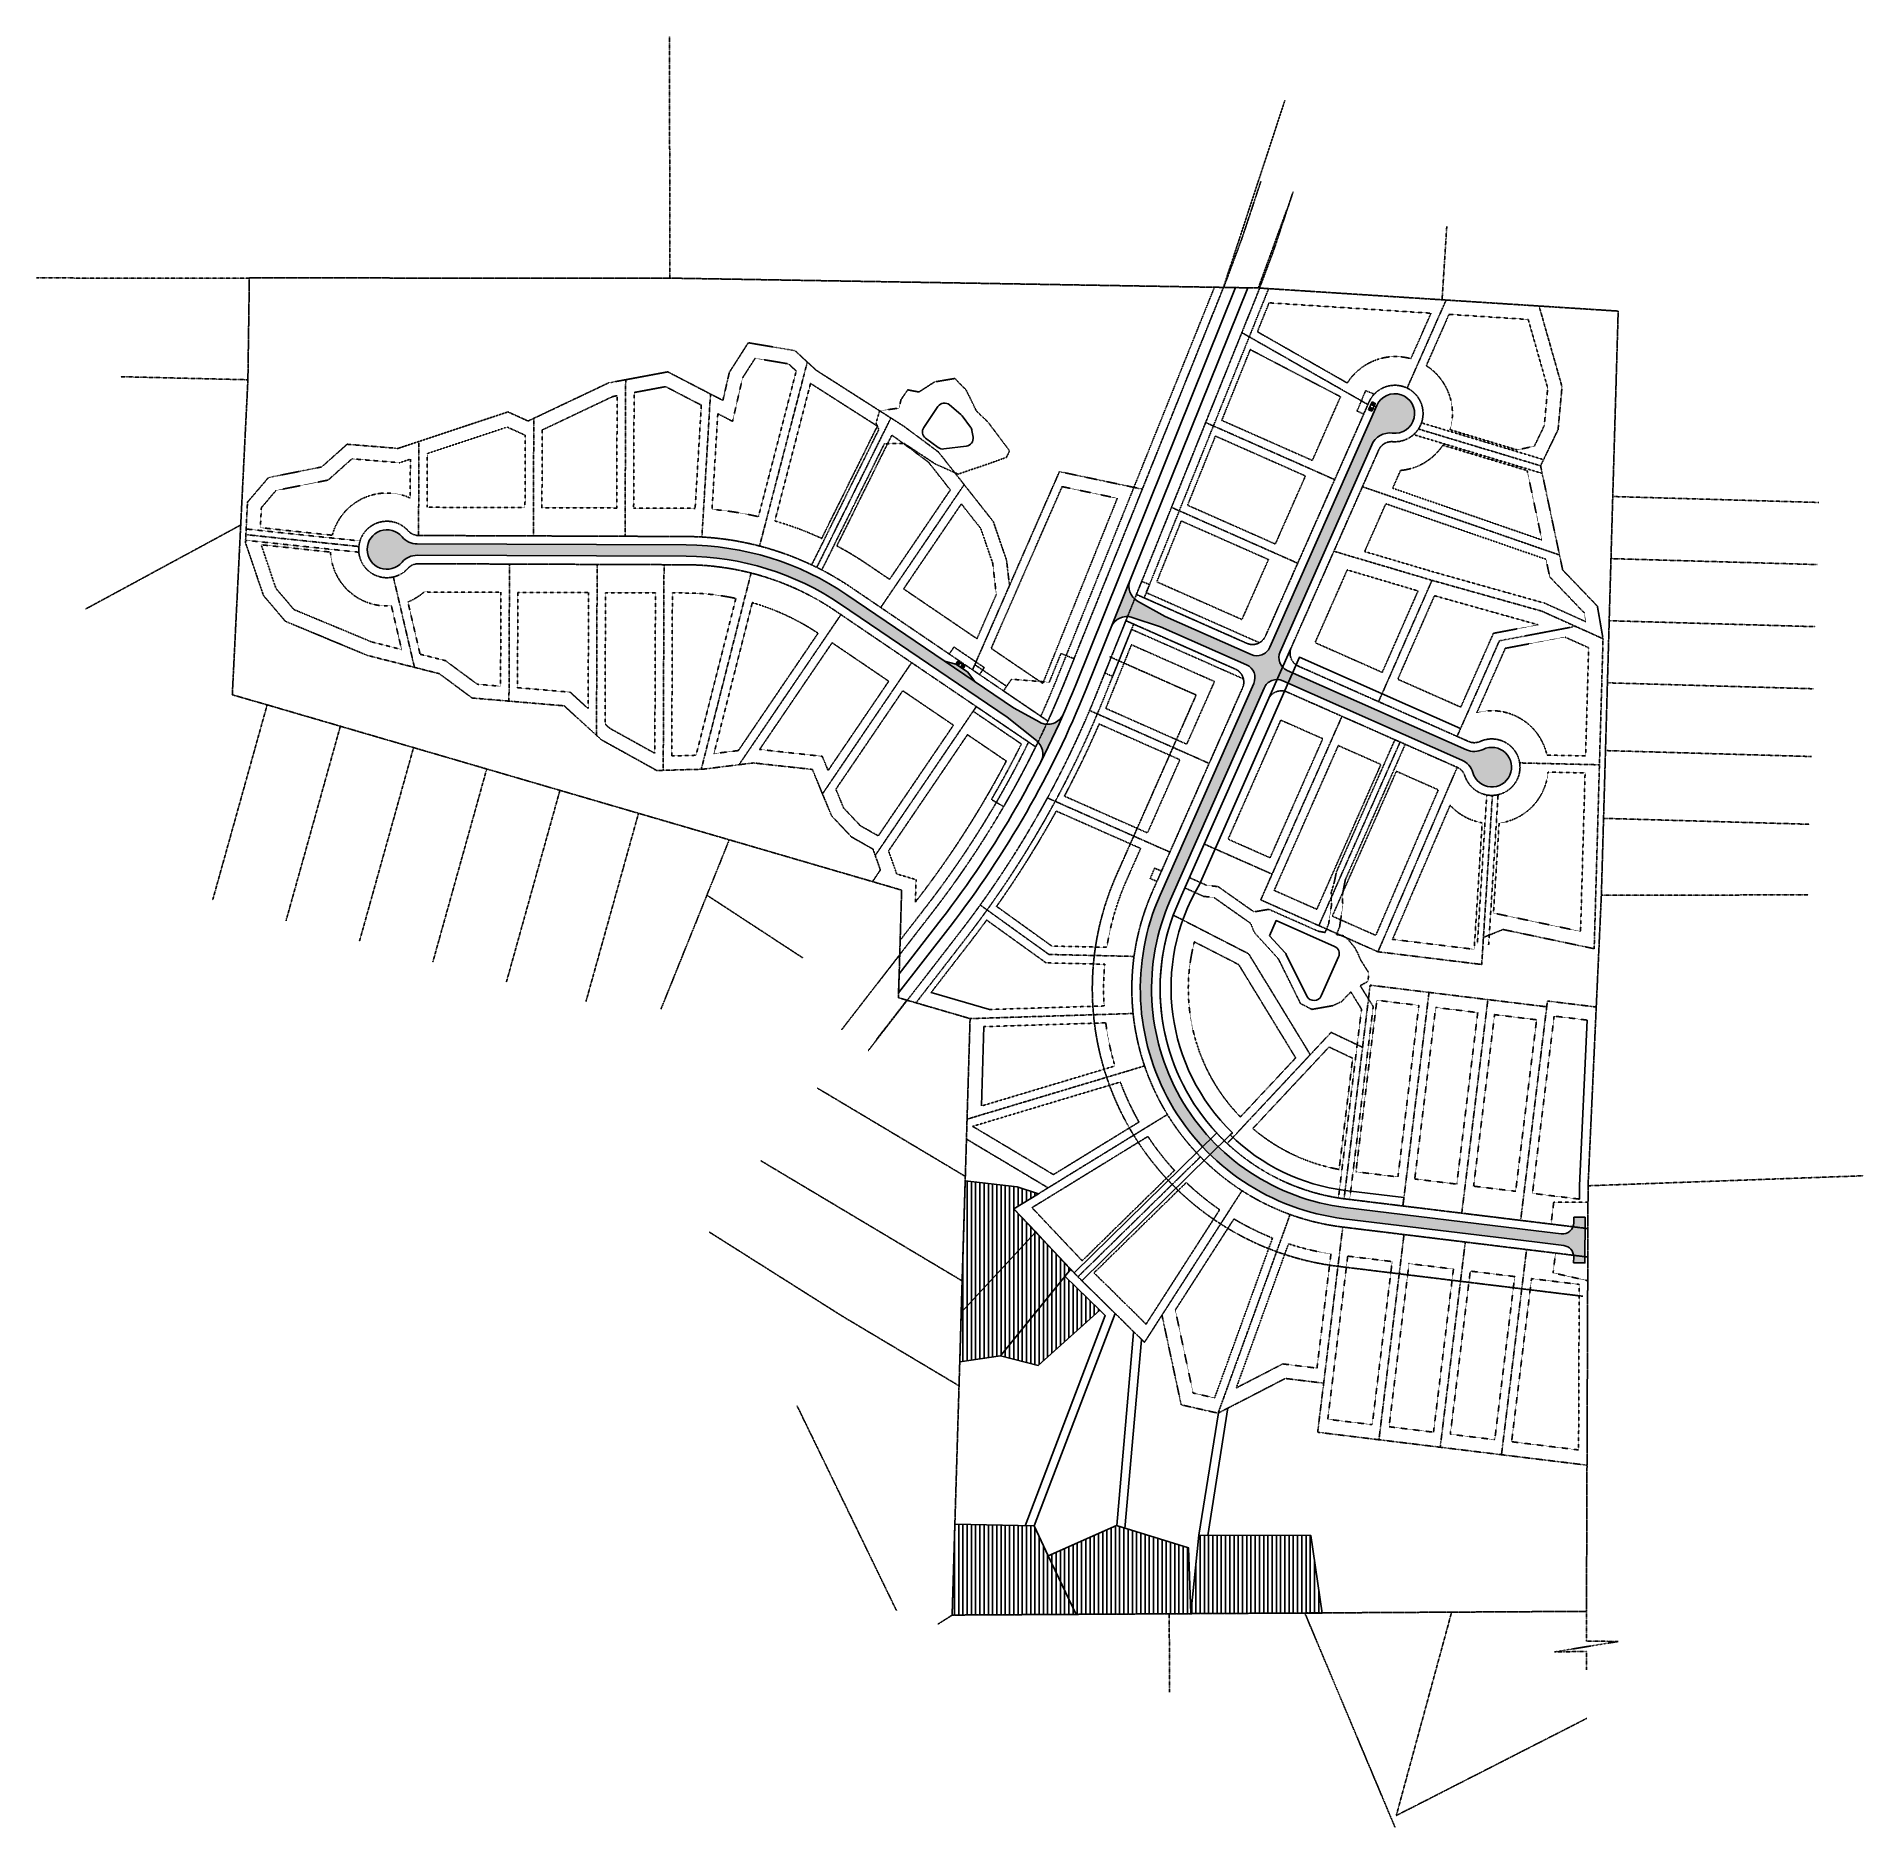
# Model space of a CAD drawing. Extents: x 2117155 to 2120390, y 836256 to 839427.
import ezdxf

# ---------------------------------------------------------------- set-up
doc = ezdxf.new("R2010")
doc.units = 0
doc.header["$MEASUREMENT"] = 0
for name, pattern in [('HIDDEN4', [0.14, 0.09, -0.05]), ('PHANTOM2', [1.25, 0.625, -0.125, 0.125, -0.125, 0.125, -0.125]), ('PHANTOM3', [0.6500000000000001, 0.4, -0.05, 0.05, -0.05, 0.05, -0.05]), ('PHANTOM4', [0.4999999999999999, 0.3, -0.04, 0.04, -0.04, 0.04, -0.04])]:
    doc.linetypes.add(name, pattern=pattern)
for name, color, linetype in [('B-EOP', 9, 'Continuous'), ('cd-prsg-objt', 7, 'Continuous'), ('ce-drain-area', 3, 'Continuous'), ('ce-prop-adjc', 1, 'PHANTOM4'), ('ce-prop-esmt', 1, 'HIDDEN4'), ('ce-prop-esmt-strt', 1, 'HIDDEN4'), ('ce-prop-llot', 2, 'PHANTOM4'), ('ce-prop-main', 4, 'PHANTOM2'), ('ce-prop-rway', 3, 'PHANTOM3'), ('ce-pump-easemt', 3, 'Continuous'), ('ce-road-edge', 3, 'Continuous'), ('ce-road-patt', 254, 'Continuous'), ('ce-strm-desc', 3, 'Continuous'), ('ce-strm-esmt', 8, 'HIDDEN4'), ('ce-strm-esmt-ph01', 8, 'HIDDEN4'), ('ce-strm-esmt-ph02', 8, 'HIDDEN4'), ('ce-strm-pobt', 3, 'Continuous')]:
    doc.layers.add(name, color=color, linetype=linetype)
pattern_1 = [(90, (0, 0), (-7.500000000000001, 0), [])]

msp = doc.modelspace()

# ---------------------------------------------------------------- hatches: boundary and pattern name
at = {"layer": 'ce-drain-area'}
h = msp.add_hatch(dxfattribs=at)
h.set_pattern_fill('ANSI31', color=256, scale=60, angle=45)
h.set_pattern_definition(pattern_1)
h.paths.add_polyline_path([(2118791.691692606, 837167.8455478596), (2118924.191192606, 837310.7205478596), (2118884.942192606, 837351.0945478595), (2118928.998885717, 837378.1479578661), (2118891.224257738, 837390.5685815106), (2118798.931404384, 837400.8736074034)])
h = msp.add_hatch(dxfattribs=at)
h.set_pattern_fill('ANSI31', color=256, scale=60, angle=45)
h.set_pattern_definition(pattern_1)
h.paths.add_polyline_path([(2118985.316192606, 837243.8445478595), (2118924.191192606, 837310.7205478596), (2118791.691692606, 837167.8455478596), (2118789.315692606, 837080.2200478596), (2118861.441692606, 837090.9705478596)])
h = msp.add_hatch(dxfattribs=at)
h.set_pattern_fill('ANSI31', color=256, scale=60, angle=45)
h.set_pattern_definition(pattern_1)
h.paths.add_polyline_path([(2118861.441692606, 837090.9705478596), (2118928.191692606, 837073.9695478595), (2119037.192192606, 837171.8445478595), (2118975.69221487, 837231.9675596788)])
h = msp.add_hatch(dxfattribs=at)
h.set_pattern_fill('ANSI31', color=256, scale=60, angle=45)
h.set_pattern_definition(pattern_1)
h.paths.add_polyline_path([(2118920.942192606, 836789.9700478596), (2118780.692192606, 836793.2205478596), (2118775.863769971, 836632.0940949868), (2118995.565692606, 836633.3445478595), (2118946.191692606, 836736.9690478595)])
h = msp.add_hatch(dxfattribs=at)
h.set_pattern_fill('ANSI31', color=256, scale=60, angle=45)
h.set_pattern_definition(pattern_1)
h.paths.add_polyline_path([(2119198.440692606, 836634.9690478595), (2119194.566192606, 836750.9700478596), (2119067.066192606, 836790.7200478596), (2118946.191692606, 836736.9690478595), (2118995.565692606, 836633.3445478595)])
h = msp.add_hatch(dxfattribs=at)
h.set_pattern_fill('ANSI31', color=256, scale=60, angle=45)
h.set_pattern_definition(pattern_1)
h.paths.add_polyline_path([(2119212.441692606, 836773.3440478595), (2119198.440692606, 836634.9690478595), (2119430.942192606, 836635.7190478595), (2119411.067192606, 836772.9690478595)])
at = {"layer": 'ce-road-patt', "transparency": 33554559}
h = msp.add_hatch(color=256, dxfattribs=at)
h.dxf.hatch_style = 1
edge = h.paths.add_edge_path()
edge.add_line((2119896.381012695, 837255.5075345752), (2119896.685393413, 837336.3550984632))
edge.add_line((2119896.685393413, 837336.3550984632), (2119876.685535154, 837336.4303953667))
edge.add_line((2119876.685535154, 837336.4303953667), (2119876.649310291, 837326.8085897312))
edge.add_arc((2119856.649452032, 837326.8838866302), 20.00000000030047, 263.0312265339229, 359.7842897643937, ccw=False)
edge.add_line((2119854.222884394, 837307.0316381557), (2119471.7573049, 837353.7809320317))
edge.add_arc((2119519.075373831, 837740.8997772873), 389.9999999991807, 156.1291620146414, 263.0312265349615, ccw=False)
edge.add_line((2119162.435957061, 837898.7234966861), (2119328.252166096, 838273.4238035043))
edge.add_arc((2119351.113667171, 838263.3068984138), 25.00000000055388, 66.12916202172312, 156.129162013136, ccw=False)
edge.add_line((2119361.230572258, 838286.1683994908), (2119678.316691074, 838145.8482097613))
edge.add_arc((2119664.153023953, 838113.8421082551), 34.99999999910821, 16.134362905274315, 66.12916202222323, ccw=False)
edge.add_arc((2119731.395910382, 838133.294466117), 35.00000001266972, 196.1343628885523, 476.1239611540624)
edge.add_arc((2119700.573882266, 838196.1435121278), 34.99999999922288, 246.1291620206748, 296.12396113667904, ccw=False)
edge.add_line((2119686.410215144, 838164.1374106219), (2119369.324096293, 838304.4576003671))
edge.add_arc((2119379.44100138, 838327.3191014435), 25.00000000033424, 156.1291620219951, 246.1291620202073, ccw=False)
edge.add_line((2119356.579500304, 838337.4360065304), (2119518.864477886, 838704.1566743363))
edge.add_arc((2119550.870579393, 838689.9930072144), 35.00000000001739, 82.73100550600532, 156.1291620212146, ccw=False)
edge.add_arc((2119559.727550725, 838759.4306044324), 35.00018463251036, 262.7310055057518, 515.7988947288155)
edge.add_line((2119527.803455028, 838773.7786021403), (2119338.290299438, 838345.5295305932))
edge.add_arc((2119315.428798362, 838355.6464356804), 25.00000000008645, 246.1291620187995, 336.1291620208312, ccw=False)
edge.add_line((2119305.311893274, 838332.7849346045), (2119153.19391478, 838400.1017370116))
edge.add_line((2119153.19391478, 838400.1017370116), (2119106.002066755, 838426.3891563948))
edge.add_arc((2119118.973897547, 838453.5778170672), 30.1246022917775, 158.1681888998567, 244.49398323320509, ccw=False)
edge.add_line((2119091.009846877, 838464.7806530198), (2119057.383711043, 838381.2425000082))
edge.add_arc((2119085.301766344, 838369.9537371127), 30.1140163301141, 68.07496921722031, 157.983882638697, ccw=False)
edge.add_line((2119096.546131966, 838397.8897035591), (2119145.100390709, 838381.812536151))
edge.add_line((2119145.100390709, 838381.812536151), (2119297.218369242, 838314.4957337267))
edge.add_arc((2119287.101464153, 838291.6342326506), 25.00000000058019, -23.870837983992317, 66.1291620169556, ccw=False)
edge.add_line((2119309.962965229, 838281.5173275613), (2119144.146756201, 837906.817020758))
edge.add_arc((2119519.075373833, 837740.8997772881), 410.0000000001572, 156.1291620147971, 263.0312265347309)
edge.add_line((2119469.330737262, 837333.9286835572), (2119858.848550828, 837286.3173854271))
edge.add_arc((2119856.42198319, 837266.4651369523), 20.00000000007703, -0.21571030164489002, 83.03122653400379, ccw=False)
edge.add_line((2119876.421841449, 837266.3898400303), (2119876.381154436, 837255.5828314787))
edge.add_line((2119876.381154436, 837255.5828314787), (2119896.381012695, 837255.5075345752))
h = msp.add_hatch(color=256, dxfattribs=at)
h.dxf.hatch_style = 1
edge = h.paths.add_edge_path()
edge.add_arc((2118302.946255459, 838016.6621506836), 510.0000000008795, 55.81734253002816, 89.77746864025089)
edge.add_line((2118304.927041987, 838526.6583040863), (2117828.700506908, 838528.5079319675))
edge.add_arc((2117828.836443239, 838563.507667986), 35.0000000007042, 219.782669525909, 269.777468639134, ccw=False)
edge.add_arc((2117775.043045898, 838518.7162580675), 34.99999999967687, 39.78266952615232, 319.7722677551804)
edge.add_arc((2117828.486892673, 838473.508346802), 34.99999999436582, 89.77746863528318, 139.7722677597028, ccw=False)
edge.add_line((2117828.622829007, 838508.5080828143), (2118304.849364084, 838506.6584549332))
edge.add_arc((2118302.946255459, 838016.6621506843), 490.000000000042, 55.81734253002418, 89.77746864027301, ccw=False)
edge.add_line((2118578.244429303, 838422.0149790675), (2118873.078106412, 838221.7766503515))
edge.add_line((2118873.078106412, 838221.7766503515), (2118923.514145662, 838181.5611980148))
edge.add_arc((2118906.257940206, 838156.8479128168), 30.14171680596892, -26.728265666128777, 55.07508872319761, ccw=False)
edge.add_arc((2117380.480270477, 838928.6108387623), 1739.999999943045, 333.1707586659321, 336.2232679247493)
edge.add_arc((2118945.270991352, 838239.2633131801), 30.09652389232221, 237.7319622890846, 336.1388237515116, ccw=False)
edge.add_line((2118929.203036925, 838213.8149027991), (2118884.315793599, 838238.3233750185))
edge.add_line((2118884.315793599, 838238.3233750185), (2118815.856397574, 838284.8174874838))
edge.add_line((2118815.856397574, 838284.8174874838), (2118803.244120025, 838301.8448318162))
edge.add_line((2118803.244120025, 838301.8448318162), (2118782.530618235, 838315.8430761202))
edge.add_line((2118782.530618235, 838315.8430761202), (2118762.23945217, 838321.2313683303))
edge.add_line((2118762.23945217, 838321.2313683303), (2118589.481089461, 838438.5599924709))

# ---------------------------------------------------------------- linework, layer by layer
at = {"layer": 'B-EOP'}
for points in [[(2119519.455978226, 838779.8475675826), (2119513.385835174, 838766.1306669366)], [(2119513.385835174, 838766.1306669366), (2119518.872595432, 838763.7026097161), (2119520.895976449, 838768.2749099314)], [(2119519.455978226, 838779.8475675829), (2119524.942738484, 838777.4195103626), (2119522.919357467, 838772.8472101466)], [(2119520.895976449, 838768.2749099314), (2119524.63556925, 838766.6200271094)], [(2119522.919357467, 838772.8472101466), (2119526.658950267, 838771.1923273242)], [(2118785.890196867, 838320.8143165496), (2118782.530618235, 838315.8430761202), (2118786.673318592, 838313.0434272593)], [(2118798.318297941, 838312.4153699658), (2118785.890196867, 838320.8143165496)], [(2118798.318297941, 838312.4153699662), (2118794.958719308, 838307.4441295376), (2118790.816018949, 838310.2437783983)]]:
    msp.add_lwpolyline(points, dxfattribs=at)
at = {"layer": 'B-EOP', "color": 35}
for points in [[(2119515.409216192, 838770.7029671523), (2119520.895976449, 838768.2749099316)], [(2119517.432597209, 838775.2752673669), (2119522.919357467, 838772.8472101466)], [(2119520.895976449, 838768.2749099314), (2119522.919357467, 838772.8472101466)], [(2118790.032897226, 838318.014667688), (2118786.673318592, 838313.043427259)], [(2118786.673318592, 838313.0434272593), (2118790.816018949, 838310.2437783983)], [(2118794.175597583, 838315.2150188279), (2118790.816018949, 838310.2437783983)]]:
    msp.add_lwpolyline(points, dxfattribs=at)
at = {"layer": 'B-EOP', "color": 8}
for points in [[(2119516.631121973, 838768.5219246802), (2119518.460042058, 838767.7125722737), (2119517.650689651, 838765.8836521875), (2119515.821769565, 838766.6930045943), (2119516.631121973, 838768.5219246802)], [(2119519.8685316, 838775.8376050248), (2119521.697451686, 838775.028252618), (2119522.506804092, 838776.857172704), (2119520.677884006, 838777.6665251112), (2119519.8685316, 838775.8376050248)], [(2118787.670227573, 838317.1974822036), (2118786.550368029, 838315.5404020608), (2118784.893287886, 838316.660261605), (2118786.01314743, 838318.3173417484), (2118787.670227573, 838317.1974822036)], [(2118794.298548146, 838312.718044026), (2118793.178688602, 838311.0609638828), (2118794.835768744, 838309.9411043393), (2118795.955628289, 838311.5981844818), (2118794.298548146, 838312.718044026)]]:
    msp.add_lwpolyline(points, dxfattribs=at)
at = {"layer": 'cd-prsg-objt'}
for p, q in [((2118738.622609951, 837734.3247441092), (2118841.824930833, 837704.2284652385)), ((2118828.000357801, 837533.4697923487), (2118832.226806279, 837673.9151368601)), ((2119900.308719884, 837685.4567778145), (2119886.897188055, 837392.6171601765)), ((2119886.897188054, 837392.6171601765), (2119886.806513008, 837368.5326627485))]:
    msp.add_line(p, q, dxfattribs=at)
at = {"layer": 'ce-drain-area', "flags": 128}
for points in [[(2118924.191192606, 837310.7205478596), (2118884.942192606, 837351.0945478595), (2118928.998885717, 837378.1479578661), (2118891.224257738, 837390.5685815106), (2118798.931404384, 837400.8736074034), (2118791.691692606, 837167.8455478596)], [(2118791.691692606, 837167.8455478596), (2118924.191192606, 837310.7205478596), (2118985.316192606, 837243.8445478595)], [(2118985.316192606, 837243.8445478595), (2118861.441692606, 837090.9705478596)], [(2118975.690692606, 837231.9690478595), (2119037.192192606, 837171.8445478595)], [(2118928.191692606, 837073.9695478595), (2119037.192192606, 837171.8445478595)], [(2118861.441692606, 837090.9705478596), (2118789.315692606, 837080.2200478596), (2118791.691692606, 837167.8455478596)], [(2118861.441692606, 837090.9705478596), (2118928.191692606, 837073.9695478595)], [(2119430.942192606, 836635.7190478595), (2119198.440692606, 836634.9690478595), (2118995.565692606, 836633.3445478595), (2118775.863769971, 836632.0940949868), (2118780.692192606, 836793.2205478596)], [(2118780.692192606, 836793.2205478596), (2118920.942192606, 836789.9700478596), (2118946.191692606, 836736.9690478595), (2119067.066192606, 836790.7200478596), (2119194.566192606, 836750.9700478596), (2119198.440692606, 836634.9690478595), (2119212.441692606, 836773.3440478595), (2119411.067192606, 836772.9690478595), (2119430.942192606, 836635.7190478595)], [(2118946.191692606, 836736.9690478595), (2118995.565692606, 836633.3445478595)]]:
    msp.add_lwpolyline(points, dxfattribs=at)
at = {"layer": 'ce-prop-adjc'}
for p, q in [((2118275.796686655, 838998.6833711079), (2118275.597402641, 839426.8633247324)), ((2119365.151378228, 839314.2401327334), (2119256.297713254, 838982.7706180699)), ((2119368.06749901, 839119.2169366253), (2119318.058470711, 838981.676325937)), ((2117531.076775935, 838999.0480320422), (2117154.606974783, 838999.4349697239)), ((2117528.883200751, 838819.1835788495), (2117303.966621534, 838824.607651261)), ((2118511.187771516, 837795.7778376578), (2118341.660952434, 837906.664958586)), ((2120291.653802209, 837907.2487543469), (2119925.444713032, 837906.4319898244)), ((2119901.892479035, 837392.1710324556), (2120389.548029757, 837409.8940219271))]:
    msp.add_line(p, q, dxfattribs=at)
for points in [[(2119651.717845818, 839090.5221866918), (2119643.388659446, 838960.7892893435)], [(2120310.636054093, 838601.9567555024), (2119945.787464964, 838612.4689869736)], [(2117516.120820077, 838561.9923592877), (2117241.474353811, 838413.2456142216)], [(2120307.467984334, 838492.0023861759), (2119942.619395205, 838502.514617647)], [(2120304.299914575, 838382.0480168492), (2119939.451325446, 838392.5602483205)], [(2120301.131844817, 838272.0936475227), (2119936.283255688, 838282.605878994)], [(2117562.962685257, 838243.6215661509), (2117466.398398392, 837897.8212199938)], [(2117692.561720738, 838205.7825637537), (2117596.425078405, 837861.5136287613)], [(2117822.160756219, 838167.9435613564), (2117726.451758417, 837825.2060375281)], [(2120297.675768716, 838152.1434264393), (2119932.827179588, 838162.6556579105)], [(2117951.7597917, 838130.1045589595), (2117856.47843843, 837788.8984462958)], [(2118081.358827181, 838092.2655565625), (2117986.505118443, 837752.5908550632)], [(2118220.547480946, 838051.6266753863), (2118127.560346451, 837718.6362465171)], [(2120294.219692616, 838032.1932053557), (2119929.371103487, 838042.7054368269)], [(2118381.190385825, 838004.7238011461), (2118260.205767884, 837704.8174585629)], [(2118643.32603391, 837749.8159198088), (2118682.855248677, 837800.6461172196)], [(2118641.182806784, 837650.385184235), (2118695.330805684, 837720.2030811606)], [(2118537.199204647, 837565.1176035358), (2118799.235570054, 837408.7415641155)], [(2118437.069063948, 837436.5030610835), (2118793.66693864, 837223.6953340969)], [(2118346.313298693, 837309.9778545432), (2118580.003332671, 837162.1526928842), (2118788.078153912, 837037.979407248)], [(2118677.310857325, 836640.0561244651), (2118501.363662802, 837002.4040499132)], [(2118750.386747847, 836615.7470940208), (2118775.859831219, 836631.963209799)], [(2119160.729538229, 836495.4145384491), (2119160.327128342, 836634.353955701)], [(2119400.322982398, 836635.7646420266), (2119560.19128036, 836256.078708383)], [(2119660.318490959, 836637.292885546), (2119562.285945793, 836277.1261005863)], [(2119899.058878526, 836638.696192289), (2119899.096761021, 836586.1588391805), (2119955.355492536, 836585.3569328043), (2119842.741165889, 836566.8635222284), (2119899.110092526, 836567.6700354347), (2119899.133351966, 836535.4126717328)], [(2119899.651744974, 836449.2280356309), (2119562.282075282, 836277.1288814419)]]:
    msp.add_lwpolyline(points, dxfattribs=at)
at = {"layer": 'ce-prop-esmt'}
for p, q in [((2119508.190363584, 838800.1189626994), (2119492.749962455, 838763.8521397099)), ((2119523.303805034, 838793.6844978307), (2119508.190363584, 838800.1189626994)), ((2119492.749962455, 838763.8521397099), (2119504.672706394, 838758.5759652187))]:
    msp.add_line(p, q, dxfattribs=at)
for points in [[(2119623.77390032, 838936.9971357825), (2119588.133926078, 838856.460321167, 0.3311188448952361), (2119475.51444417, 838813.4460203701), (2119316.398043035, 838904.2060867075), (2119337.008151817, 838955.4082359207)], [(2119824.361163337, 838737.9413807886), (2119830.448654786, 838804.4837255544), (2119795.960439866, 838925.9423161657), (2119655.673818002, 838934.9490788514), (2119615.481367018, 838844.1248837522, -0.332403347235287), (2119657.64687043, 838730.78490178), (2119776.52746169, 838694.9581921835), (2119806.884912946, 838701.6870454728)], [(2118360.911031064, 838759.09605506), (2118387.063301122, 838745.5298153268), (2118404.768058558, 838822.5124441365), (2118427.04746406, 838857.3012751831), (2118486.116949115, 838847.3334635203), (2118499.8284266, 838834.6706189663), (2118432.874972795, 838576.790286392, 0.03619978133553123), (2118350.728532585, 838589.673366973)], [(2118211.923076587, 838592.0200147172), (2118212.717652999, 838796.6008254829), (2118268.503191156, 838807.0317373786), (2118331.765562922, 838774.2149876445), (2118320.777306919, 838591.3856090568, 0.006783001958233124), (2118305.179495173, 838591.6578138333)], [(2118525.124843366, 838812.7231854916), (2118643.451090747, 838737.172263877), (2118544.846616167, 838538.3030381629, 0.0385444150883072), (2118461.912263229, 838569.2513365842)], [(2118668.884504871, 838720.9331122148), (2118676.130818368, 838716.306364767), (2118734.00516917, 838673.2499393332), (2118772.683687496, 838624.1631692762), (2118665.109735488, 838465.7697985607), (2118626.00023497, 838492.3312860319, 0.02755882401367842), (2118571.72415967, 838524.9764611346)], [(2119820.134588633, 838535.5664817535), (2119794.089401442, 838658.3328698492), (2119644.837575124, 838703.312473177, -0.2272886340229956), (2119569.80846324, 838658.6542187904), (2119555.900196193, 838627.22525318)], [(2117550.955710046, 838557.3470124229), (2117552.712081682, 838592.8032885228), (2117578.659712088, 838623.2035258168), (2117670.900467993, 838641.6243824548), (2117713.187569743, 838679.1891618074), (2117797.712520357, 838672.3329767808), (2117816.565988391, 838678.5892340369), (2117816.298852668, 838609.809388477, 0.4649262246379776), (2117678.28349895, 838543.966804097)], [(2118970.57116802, 838629.9765177427), (2119068.34490356, 838609.3260473715), (2118943.599187723, 838299.4175057096, -0.002858417945596574), (2118936.303203299, 838281.5868813117), (2118845.003382759, 838343.5937851913)], [(2117552.325637538, 838527.0378666642), (2117675.148220182, 838514.1310867929, 0.4239522668593903), (2117782.935126342, 838419.0281691789), (2117801.030376984, 838341.5958326486), (2117747.944707286, 838355.0787080204), (2117610.380812582, 838412.3381695753), (2117578.528551627, 838449.8024376952)], [(2117976.243518478, 838276.6000408888), (2117935.00395805, 838280.1120548313), (2117878.678571412, 838321.8744853568), (2117833.78262717, 838333.2773069538), (2117812.148047977, 838425.854970005, 0.08488067979764519), (2117840.895037658, 838443.4599282268), (2117976.889538214, 838442.9317358616)], [(2118322.437288085, 838154.3663645304), (2118279.403487056, 838153.1681008507), (2118280.52432683, 838441.7524412835), (2118304.596910899, 838441.6589451858, -0.05241984801625417), (2118392.942639, 838432.0242227967)], [(2118397.363271122, 838162.7086960035), (2118354.139286232, 838157.3195845936), (2118422.019835155, 838424.6406827401, -0.07598013858337828), (2118538.449636127, 838370.4462058563)], [(2119240.406157311, 838284.9597797416), (2119191.273189681, 838173.9324069773), (2119047.883659452, 838237.3866072503, 0.002576686984540216), (2119054.91922931, 838254.6084849563), (2119093.334172246, 838350.0435775615)], [(2119902.950137383, 838344.7204867204), (2119860.78380641, 838363.7054396658), (2119755.372138918, 838343.7175394605), (2119704.928428428, 838229.728238215, -0.4296109059793947), (2119829.0810632, 838154.6863083952), (2119897.475873396, 838153.077971342)], [(2119036.163858852, 838209.7667284161), (2119179.132903576, 838146.4986056858), (2119121.779670972, 838016.8956314964), (2118974.626217634, 838082.015481489, 0.01964748158927163)], [(2118710.835902403, 837894.4965606901), (2118712.002615914, 837934.180415283), (2118677.758246364, 837944.1787364644), (2118663.287236776, 837985.0531329367), (2118803.013489844, 838190.7879952142), (2118871.722918193, 838144.1235122608, -0.0436032970898975), (2118713.080161111, 837897.3967333063)], [(2119744.418029987, 838034.1459694103), (2119734.387084012, 837874.9975961563), (2119888.605213863, 837842.5347622955), (2119896.619262592, 838123.0898214362), (2119831.020048677, 838124.6324186904, -0.3519025928604403)], [(2119049.792209387, 837814.3729803474), (2118952.280714355, 837816.5650089509), (2118854.526337585, 837886.8751756308, 0.02759629178631586), (2118960.28923905, 838055.5537830028), (2119109.639384868, 837989.4618302052), (2119084.706853386, 837933.1209739457, 0.06542328733412879)], [(2119555.665156533, 837828.4659483555), (2119700.28058223, 837810.7894059563), (2119714.39656744, 838034.74994654, -0.1663057839746284), (2119657.601888335, 838065.8078577307)], [(2119384.164580363, 837618.6101591235), (2119283.271012204, 837783.7923919716), (2119204.879303102, 837824.001095795, 0.2636767169529957), (2119286.358751875, 837514.0342359095)], [(2119485.13168277, 837617.9975935885), (2119443.212736431, 837637.8262809715), (2119308.269325518, 837493.5421212638, 0.1323495123774974), (2119461.066889821, 837421.1185774299)], [(2118955.272732498, 837411.958266726), (2118812.175061798, 837497.4063645009), (2119073.688913591, 837575.8061643479, 0.04116663577653669), (2119106.754413239, 837505.068427686)], [(2118917.305360317, 837353.407082914), (2119122.463953859, 837479.5104478457, 0.04022893433843622), (2119169.440269622, 837419.3717164544), (2119006.139029323, 837259.3905267897)], [(2119190.434510298, 837397.9417874191, 0.04022893433946297), (2119249.595783116, 837349.7402827243), (2119119.30557826, 837147.2148035215), (2119027.13326999, 837237.9605977457)], [(2119171.05031551, 837172.1987428461), (2119274.825738258, 837333.5091594262, 0.04022893433891887), (2119343.215951592, 837299.6532887928), (2119240.627708258, 837016.5680171777), (2119202.543981843, 837025.192555318)], [(2119278.953912303, 837034.2753437085), (2119371.420996452, 837289.431965766, 0.04074160865068716), (2119446.583948921, 837271.4639527983), (2119421.87781635, 837069.3380054039), (2119361.247129679, 837076.7489776324)]]:
    msp.add_lwpolyline(points, format="xyb", close=True, dxfattribs=at)
for points in [[(2119303.685527663, 838872.6241035252), (2119463.512568007, 838789.1206277726), (2119413.614324505, 838676.3639361087), (2119253.25136306, 838747.3293926222)], [(2118049.48909656, 838592.6508960231), (2118050.023679836, 838730.2908743102), (2118174.937686949, 838789.5366380552), (2118182.695623967, 838790.9872354718), (2118181.923302857, 838592.1365315719)], [(2117846.604929617, 838688.5572326914), (2117846.235502706, 838593.4403176252), (2118019.48932283, 838592.7674128776), (2118019.987227962, 838720.9638130035), (2117987.944160472, 838735.4586614879)], [(2119242.042651132, 838719.4833416055), (2119401.4740384, 838648.9301348171), (2119348.111639318, 838528.3453775678), (2119192.774968813, 838597.0865484481)], [(2118792.160780243, 838599.4448601374), (2118826.586924111, 838555.754763382), (2118847.755293005, 838494.0503848633), (2118854.049155879, 838438.9335531145), (2118819.762637097, 838360.7362119877), (2118689.927255593, 838448.9148083255)], [(2119288.96730173, 838394.6949849069), (2119138.169019955, 838461.4277816273), (2119181.566256885, 838569.2404974317), (2119335.971353213, 838500.9115762764)], [(2119418.489550593, 838353.7805980813), (2119537.406018286, 838301.1564675424), (2119600.87304748, 838445.3366159414), (2119475.458320298, 838482.5147888903)], [(2118131.308127242, 838237.0368683174), (2118099.42196431, 838266.1100062059), (2118006.233825156, 838274.0460278463), (2118006.889311944, 838442.8152190071), (2118132.105465939, 838442.3288889256)], [(2118249.421715072, 838157.9195549376), (2118169.664253084, 838202.0645532771), (2118161.20248917, 838209.7798130137), (2118162.105239669, 838442.212372071), (2118250.524553101, 838441.8689581382)], [(2118556.22933785, 838127.3825151995), (2118545.845876342, 838152.4788936917), (2118434.981546701, 838164.7017146904), (2118563.277454938, 838353.6063795768), (2118663.597709058, 838285.4731859118)], [(2118645.077748388, 838011.6378802177), (2118613.209706911, 838029.7367303113), (2118583.689908251, 838061.0115012664), (2118569.958204021, 838094.2004379655), (2118688.415229164, 838268.6181956765), (2118778.195969739, 838207.6429854495)], [(2119264.485825125, 838005.7733463428), (2119338.873473758, 837972.8545638717), (2119432.175768703, 838183.6928091537), (2119357.78812007, 838216.6115916246)], [(2119459.609569995, 838171.5525230491), (2119346.117063392, 837915.089796609), (2119421.589805326, 837881.6908275613), (2119535.082311929, 838138.1535540015)], [(2119449.023606617, 837869.5505414567), (2119526.025510992, 837835.4748718191), (2119636.708492181, 838093.1808981567), (2119562.51611322, 838126.0132678967)], [(2119565.225295189, 837407.8399773326), (2119602.346002493, 837711.5321116658), (2119527.900072432, 837720.6317400965), (2119490.779365128, 837416.9396057632)], [(2119669.44959968, 837395.1004972357), (2119706.570306985, 837698.7926315686), (2119632.124375205, 837707.8922602094), (2119595.003667901, 837404.2001258762)], [(2119773.673904173, 837382.3610171386), (2119810.794611476, 837686.0531514714), (2119736.348679698, 837695.1527801122), (2119699.227972393, 837391.4606457793)], [(2119476.333578796, 837267.5889502863), (2119555.047743999, 837257.9676096033), (2119519.74540305, 836969.1519040714), (2119441.031237848, 836978.7732447542)], [(2119584.826116712, 837254.3277581469), (2119663.540281913, 837244.7064174642), (2119628.237940965, 836955.8907119323), (2119549.523775762, 836965.512052615)], [(2119693.318654626, 837241.0665660078), (2119772.032819827, 837231.4452253251), (2119736.730478879, 836942.6295197934), (2119658.016313677, 836952.250860476)], [(2119801.81119254, 837227.8053738687), (2119886.237840882, 837217.4857885143), (2119885.134748762, 836924.4898617578), (2119766.508851591, 836938.9896683372)]]:
    msp.add_lwpolyline(points, close=True, dxfattribs=at)
for points in [[(2119629.578070598, 838478.5461573602), (2119825.021597438, 838423.6743617146), (2119897.789350848, 838390.9114358788), (2119895.073614283, 838406.546920687), (2119833.999210351, 838470.2143106196), (2119827.406354163, 838501.2903453398), (2119543.718247463, 838599.6973054942), (2119506.280637999, 838515.0983158152), (2119629.786757805, 838478.4859339556)], [(2118405.255402633, 838480.5132457619), (2118405.313708278, 838480.7428598325)], [(2118434.332598788, 838473.1297057052), (2118434.390904433, 838473.3593197758)], [(2119734.31109605, 838370.2585560562), (2119813.68789025, 838385.3097878487), (2119629.936748742, 838436.8988849627), (2119564.839872085, 838289.016158201), (2119676.493429367, 838239.606084999), (2119734.444493272, 838370.5599981176)], [(2118566.551585225, 838411.8239033207), (2118566.542370633, 838411.8103356289)], [(2119524.962299662, 838251.9540213775), (2119524.974123529, 838251.980882048)], [(2119738.26134073, 838182.4614631786), (2119738.265336493, 838182.8203279002)], [(2118249.304718414, 838127.7962455843), (2118249.310974123, 838129.4069126147)], [(2118279.304492144, 838127.6797287297), (2118279.306340804, 838128.1557061216)], [(2119900.308719884, 837685.4567778145), (2119841.818860939, 837692.606073725), (2119803.452276886, 837378.7211656822), (2119886.806513008, 837368.5326627485)], [(2119112.306835299, 837618.7026424569), (2119112.045062159, 837618.6241649245)], [(2119267.591291173, 837461.9799199637), (2119267.938609666, 837462.4122090124)], [(2119290.978055203, 837443.1900485379), (2119291.006846644, 837443.2258837299)], [(2119454.991672514, 837371.4159762553), (2119454.936886553, 837370.9677610457)], [(2118988.084221348, 837241.7027881426), (2118988.277839808, 837241.8924701782)], [(2119009.078462024, 837220.2728591076), (2119009.272080475, 837220.4625411344)]]:
    msp.add_lwpolyline(points, dxfattribs=at)
at = {"layer": 'ce-prop-esmt', "flags": 128}
for points in [[(2119102.217511419, 838439.0634583618), (2119111.552724076, 838462.2551336926)], [(2119102.217511419, 838439.0634583618), (2119297.665135683, 838352.571978313)], [(2119111.552724076, 838462.2551336925), (2119125.467729274, 838456.6540060986)], [(2119125.467729274, 838456.6540060985), (2119119.197407904, 838442.4847559663)], [(2119119.197407904, 838442.4847559662), (2119320.001098579, 838353.6230546738)], [(2119079.489562839, 838383.5087729043), (2119079.800087565, 838383.3713563293)], [(2118770.66629129, 838333.6391624841), (2118779.093786408, 838346.0479225366)], [(2118824.283033101, 838297.2249818634), (2118832.710528219, 838309.6337419159), (2118779.093786409, 838346.047922537)], [(2118811.962723572, 838305.5924051967), (2118815.978301194, 838314.7507421835), (2118872.369343015, 838276.4523765435)]]:
    msp.add_lwpolyline(points, dxfattribs=at)
for points in [[(2119291.673764336, 838289.6108516606, 0.2360679775138836), (2119277.431325509, 838306.8489761611), (2119083.536324874, 838392.6533733348), (2119046.195474246, 838299.8866720116), (2119060.110479444, 838294.2855444177), (2119093.524894336, 838377.2977145773)], [(2118845.459697146, 838076.0498267274, 0.01647268924857225), (2118898.411855094, 838174.3504739384), (2118813.078050105, 838232.305517139), (2118818.696380184, 838240.5780238407), (2118923.764444789, 838169.220321884, -0.01744497770149544), (2118867.06706707, 838063.4751869716)]]:
    msp.add_lwpolyline(points, format="xyb", close=True, dxfattribs=at)
for points in [[(2119297.665135683, 838352.571978313, 0.2360679774986658), (2119320.001098579, 838353.6230546738, 0.2360679774986658)], [(2118991.859599005, 838325.5807864805, -0.01310869663713383), (2118945.434032254, 838214.9444437966), (2118866.84521745, 838268.3185778662), (2118880.891042646, 838288.9998446204), (2118947.946350534, 838283.6561823973), (2118968.561298508, 838334.6466120877), (2118991.751416503, 838325.3120262964)]]:
    msp.add_lwpolyline(points, format="xyb", dxfattribs=at)
at = {"layer": 'ce-prop-esmt'}
for points in [[(2118738.622609951, 837734.3247441091), (2118807.983417422, 837823.957153094, 0.00668537115944804), (2118837.009173348, 837862.5205260317), (2118942.311408259, 837786.7815368124), (2119046.075933819, 837784.4489419938, 0.03895443224715706), (2119045.04564371, 837710.5548442701), (2118841.824930833, 837704.2284652385)], [(2118832.226806279, 837673.9151368601), (2119047.914564328, 837680.6296222616, 0.0411594711723018), (2119064.151002056, 837604.2659016807), (2118828.0003578, 837533.4697923486)]]:
    msp.add_lwpolyline(points, format="xyb", dxfattribs=at)
at = {"layer": 'ce-prop-esmt-strt', "flags": 128}
for points in [[(2118932.844880535, 838223.4944531607, 0.01091989700023041), (2118962.152527987, 838291.9493355848), (2119240.310629347, 838982.9836606113)], [(2118711.864812068, 837716.0865931434), (2118800.074812726, 837830.0771181079, 0.06908509666559422), (2119045.642559177, 838258.3425700187), (2119097.261131645, 838386.5797315828)], [(2118683.838600431, 837826.9290193954), (2118728.897370497, 837885.1568032709, 0.05067828459438076), (2118911.233185628, 838177.7310131172, 0.05067828459438076)]]:
    msp.add_lwpolyline(points, format="xyb", dxfattribs=at)
msp.add_lwpolyline([(2119115.942318191, 838432.9898166098), (2119336.329778851, 838980.5032608635)], dxfattribs=at)
at = {"layer": 'ce-prop-llot'}
for points in [[(2119581.514024585, 838804.4344416545), (2119650.503622297, 838960.3324903911)], [(2119855.768437545, 838806.8381151152), (2119815.18586332, 838949.75946608)], [(2119512.082092445, 838775.3191970405), (2119288.827806057, 838902.6635417975)], [(2118877.396649358, 838454.827708099), (2118872.285231238, 838499.5895940992), (2118848.854574434, 838567.88839046), (2118751.588787936, 838691.3280542032), (2118690.337038732, 838736.8971419903), (2118535.490571909, 838835.7661041706), (2118497.612832211, 838870.7470119828), (2118414.90880391, 838884.7030872237), (2118381.376202377, 838832.342623244), (2118369.931648451, 838782.5801879223), (2118347.979778939, 838793.9675100832)], [(2118272.371872025, 838833.1883879895), (2118167.154713532, 838813.5146347838), (2118025.046813405, 838746.1139383218), (2117989.34478303, 838762.2639377257), (2117794.665203745, 838697.6622671862)], [(2118272.371872025, 838833.1883879895), (2118347.979778939, 838793.9675100832)], [(2118434.877877098, 838524.8147332929), (2118519.455057765, 838850.5752465972)], [(2118197.805491193, 838819.2457897011), (2118196.728994965, 838542.0786502622)], [(2118332.765000783, 838540.8146498934), (2118347.979778939, 838793.9675100832)], [(2119848.845162712, 838731.1598255062), (2119855.768437545, 838806.8381151152)], [(2118035.103547955, 838750.8837710493), (2118034.295014937, 838542.709531568)], [(2118536.161353455, 838487.0191619713), (2118667.338293575, 838751.5817654869)], [(2119453.267183605, 838642.4132252885), (2119224.772329142, 838743.5291033676)], [(2119601.548171822, 838732.0248439172), (2119817.840719314, 838666.8413669108)], [(2119817.840719314, 838666.8413669108), (2119848.845162712, 838731.1598255062)], [(2117794.665203745, 838697.6622671862), (2117704.566692606, 838704.9705478596), (2117659.361647896, 838664.8136806395), (2117565.268520105, 838646.0228977511), (2117528.164323959, 838602.5516308267), (2117524.615078395, 838530.9021985065), (2117556.388334193, 838437.2476899689), (2117595.226390917, 838391.5668080873), (2117740.022152523, 838331.2971612965), (2117867.747620376, 838298.8570211479), (2117925.813299904, 838255.8042513058), (2118088.847220466, 838241.9200731963), (2118154.98941532, 838181.6130003333), (2118252.899985572, 838127.4204288363), (2118334.656294534, 838129.6969094928), (2118423.679835299, 838140.7962512244), (2118528.401076335, 838129.250707332), (2118562.349260613, 838047.1994105522), (2118597.603091372, 838009.8497153535), (2118635.634782332, 837988.2503373688), (2118648.757433019, 837951.184476574)], [(2117831.687895536, 838709.9477248928), (2117831.041421084, 838543.4989531697)], [(2119856.97543845, 838482.3762647021), (2119817.840719314, 838666.8413669108)], [(2118797.156237913, 838633.4985654885), (2118649.426845148, 838415.9797699344)], [(2118965.834636167, 838656.5284251347), (2118811.962723572, 838305.5924051967)], [(2119112.59694219, 838625.531239281), (2118965.834636167, 838656.5284251347)], [(2119502.408482991, 838629.9038530928), (2119851.357048724, 838508.8590620244)], [(2119387.764498416, 838494.3946667481), (2119164.295934895, 838593.2862591939)], [(2117725.31685039, 838523.9417226803), (2117525.311411952, 838544.9592433302)], [(2119625.523508655, 838464.1045325398), (2119451.823957556, 838515.596347712)], [(2117786.421047274, 838470.0280553419), (2117823.814616296, 838310.015271992)], [(2117992.083619837, 838492.8731003171), (2117991.141254464, 838250.2408387745)], [(2118147.299547561, 838492.2702533808), (2118146.124371874, 838189.6959619322)], [(2118264.304605279, 838127.737987157), (2118265.718634723, 838491.8103225934)], [(2118331.627631565, 838129.6125772526), (2118419.852306356, 838477.051089804)], [(2119856.97543845, 838482.3762647021), (2119918.398658924, 838418.3452488086)], [(2119530.978593295, 838249.3237227248), (2119625.523508655, 838464.1045325398)], [(2118578.960345278, 838403.396408203), (2118398.479784384, 838137.6543409573)], [(2119819.886639703, 838409.5360636814), (2119928.415985159, 838360.6718521379)], [(2119918.398658924, 838418.3452488086), (2119928.415985159, 838360.6718521379)], [(2119744.841617484, 838356.9880477584), (2119879.772137239, 838382.5732398691)], [(2119669.976519839, 838187.8129397944), (2119744.841617484, 838356.9880477584)], [(2119912.740513448, 837811.9064226048), (2119928.415985159, 838360.6718521379)], [(2118704.098119503, 838318.4082243023), (2118546.280892648, 838086.0359626901)], [(2118818.696380184, 838240.5780238407), (2118639.64101818, 837976.9344390961)], [(2119230.926048781, 838139.9816961573), (2119019.216551829, 838233.669546294)], [(2119342.473469317, 837943.9229197432), (2119466.126479523, 838223.3456682535)], [(2119569.033022749, 838177.806413102), (2119425.189800885, 837852.7591834329)], [(2119670.159134805, 838133.0550525449), (2119529.876775235, 837806.4320337046)], [(2119780.826803854, 838140.816883889), (2119921.928504482, 838137.4988091295)], [(2119161.432530073, 837982.9449206758), (2118944.442879118, 838078.9693985227)], [(2119713.620128438, 837783.9728309065), (2119732.486790251, 838083.3063677293)], [(2119222.362818532, 837997.0755123887), (2119342.473469317, 837943.9229197432)], [(2118634.824992973, 837930.6701596794), (2118648.757433019, 837951.184476574)], [(2119322.28325766, 837898.2984385854), (2119342.473469317, 837943.9229197432)], [(2118947.296061307, 837801.6732728817), (2118825.051007672, 837889.59844187)], [(2119300.939447211, 837802.8266810505), (2119167.472239325, 837871.2847296573)], [(2119425.189800885, 837852.7591834329), (2119529.876775235, 837806.4320337046)], [(2119715.684672371, 837831.4472055007), (2119751.266031341, 837845.8967147348)], [(2119751.266031341, 837845.8967147348), (2119912.740513448, 837811.9064226048)], [(2118947.296061307, 837801.6732728817), (2119097.967554196, 837798.2862237748)], [(2119300.939447211, 837802.8266810505), (2119409.999735943, 837624.2739513135)], [(2119713.620128438, 837783.9728309065), (2119529.876775235, 837806.4320337046)], [(2119516.044095622, 837747.266976418), (2119469.826072909, 837369.1478353175)], [(2119724.492702888, 837721.7880164338), (2119516.044095622, 837747.266976418)], [(2119620.268398396, 837734.5274965307), (2119574.048062451, 837356.3894304177)], [(2119724.492702888, 837721.7880164338), (2119678.272366943, 837343.6499503208)], [(2119828.71700738, 837709.0485363365), (2119724.492702888, 837721.7880164338)], [(2118807.637654584, 837688.1569288494), (2119096.341361526, 837697.1444432228)], [(2119829.96288413, 837719.2413100465), (2119782.496671435, 837330.910470224)], [(2119916.387908537, 837708.6774604372), (2119829.96288413, 837719.2413100465)], [(2119263.357439291, 837467.481111953), (2119446.90616352, 837663.7350324788)], [(2119116.614313655, 837604.334426485), (2118802.285805079, 837510.1012071371)], [(2119157.003992762, 837518.3479518411), (2118885.023144098, 837351.1714294176)], [(2118801.22430602, 837474.8274774733), (2118945.77367632, 837388.5125244325)], [(2118998.581341686, 837230.9878236251), (2119215.484712501, 837443.4813677156)], [(2119289.134460442, 837383.4754127734), (2119116.407401461, 837114.9853107734)], [(2118998.581341686, 837230.9878236251), (2118885.023144098, 837351.1714294176)], [(2119374.273297617, 837341.3283084324), (2119246.787524354, 836989.5399984019)], [(2119423.108841944, 836955.777859889), (2119467.510811534, 837319.0394972004)], [(2119531.601379859, 836942.5166677502), (2119576.003349449, 837305.7783050616)], [(2119640.093917774, 836929.2554756114), (2119684.495887363, 837292.5171129229)], [(2119748.586455688, 836915.9942834722), (2119792.988425277, 837279.2559207836)], [(2119900.033176726, 836897.4827424469), (2119901.420604908, 837266.0021063206)], [(2118998.581341686, 837230.9878236251), (2119116.407401461, 837114.9853107734)], [(2119181.444518952, 837004.3377426178), (2119147.41446927, 837163.1832645154)], [(2119246.787524354, 836989.5399984019), (2119365.864273669, 837050.9985538032)], [(2119433.733793158, 837042.7027690825), (2119365.864273669, 837050.9985538032)], [(2119246.787524354, 836989.5399984019), (2119181.444518952, 837004.3377426178)], [(2119900.033176726, 836897.4827424469), (2119423.108841944, 836955.777859889)]]:
    msp.add_lwpolyline(points, dxfattribs=at)
at = {"layer": 'ce-prop-llot', "flags": 128}
for points in [[(2119625.523508655, 838464.1045325398), (2119819.886639704, 838409.5360636816)], [(2119322.28325766, 837898.2984385854), (2119425.189800885, 837852.7591834329)], [(2119446.90616352, 837663.7350324788), (2119502.612989886, 837637.3843404512)]]:
    msp.add_lwpolyline(points, dxfattribs=at)
at = {"layer": 'ce-prop-main'}
for p, q in [((2117531.412523115, 838999.4867714472), (2117528.883200751, 838819.1835788495)), ((2117531.412523115, 838999.4867714472), (2118275.85908004, 838999.1295983098)), ((2119288.494717435, 838982.1770080792), (2118275.859080039, 838999.1295983096)), ((2119317.937242313, 838981.6841091126), (2119288.494717435, 838982.1770080792)), ((2119317.937242313, 838981.6841091126), (2119955.246585764, 838940.7672067191)), ((2119945.577166775, 838611.227024451), (2119955.246585764, 838940.7672067191)), ((2117528.883200751, 838819.1835788495), (2117501.254255528, 838261.4317396816)), ((2119925.444713032, 837906.4319898244), (2119945.577166775, 838611.227024451)), ((2117563.089131697, 838243.5846476112), (2117501.254255528, 838261.4317396816)), ((2118686.445502357, 837915.5985307043), (2117563.089131697, 838243.5846476112)), ((2118686.445502357, 837915.5985307043), (2118681.591431977, 837750.4952545565)), ((2119925.444713032, 837906.4319898244), (2119901.895895609, 837392.2456330479)), ((2118680.845761593, 837725.1324942957), (2118807.644013986, 837688.1550742945)), ((2118775.863769971, 836632.0940949868), (2118807.644013986, 837688.1550742945)), ((2119901.895895609, 837392.2456330479), (2119899.058878526, 836638.696192289)), ((2119899.058878526, 836638.696192289), (2118775.863769971, 836632.0940949868))]:
    msp.add_line(p, q, dxfattribs=at)
msp.add_lwpolyline([(2118681.591431977, 837750.4952545565), (2118680.845761593, 837725.1324942957)], dxfattribs=at)
at = {"layer": 'ce-prop-rway'}
for points in [[(2119256.67165617, 838982.7097597399), (2119288.854025711, 839068.9249843593), (2119322.61128632, 839170.7853610408)], [(2119320.276591224, 838981.5339168832), (2119345.456306561, 839048.989323202), (2119379.565109044, 839151.910455027)], [(2118657.865617899, 837768.8551496095), (2118579.93785347, 837668.1519786505)], [(2118696.390259667, 837720.5993447993), (2118627.389481625, 837631.4321885444)]]:
    msp.add_lwpolyline(points, dxfattribs=at)
for points in [[(2118657.865617899, 837768.8551496096), (2118740.760277535, 837875.9768557444, 0.06908509666494388), (2118976.067533186, 838286.3482079897), (2119256.371992043, 838982.7147764339)], [(2118696.390259667, 837720.5993447991), (2118788.211905691, 837839.2570656382, 0.06908509666494388), (2119031.727553979, 838263.9436976133), (2119320.567529091, 838981.5152379223)], [(2119514.10249351, 838779.8847633587, -1.926153981444876), (2119555.892154489, 838709.5777389271, 0.3178359400045939), (2119531.112962377, 838694.7683033062), (2119376.366543999, 838345.0827641272, 0.4142135623743423), (2119389.111139989, 838312.1043579638), (2119690.39294498, 838178.778054697, 0.2134217652816824), (2119710.805203501, 838178.8578592233, -2.618033988742579), (2119683.826789935, 838117.8938563538, 0.2134217652865028), (2119670.159134806, 838133.0550525449), (2119368.877329814, 838266.3813558121, 0.4142135623773887), (2119335.89892365, 838253.6367598233), (2119176.15285769, 837892.6533535966, 0.5035057204699502), (2119473.577230629, 837368.6701183876), (2119901.610162283, 837316.3510643985)], [(2119514.10249351, 838779.8847633589), (2119330.643541847, 838365.316574302, -0.4142135623723997), (2119297.665135683, 838352.571978313), (2119102.217511419, 838439.0634583618)], [(2118945.434032254, 838214.9444437966), (2118597.908584577, 838450.9687525234, 0.1492731372990806), (2118304.985300415, 838541.6581909508), (2117831.041421083, 838543.4989531699, -0.2134217652837082), (2117812.440027607, 838551.9045957633, 2.618033988751191), (2117812.181101264, 838485.23843192, -0.2134217652818755), (2117830.847226325, 838493.4993302872), (2118304.791105656, 838491.6585680684, -0.1492731372990806), (2118569.816934186, 838409.606219015), (2118923.764444789, 838169.220321884)], [(2119083.536324874, 838392.6533733348), (2119277.431325509, 838306.848976161, -0.4142135623727727), (2119290.175921498, 838273.8705699977), (2119130.429855538, 837912.8871637712, 0.5035057204699502), (2119467.510811535, 837319.039497201), (2119901.420604907, 837266.0021063205)], [(2119055.208990629, 838328.6411703215), (2119207.953289328, 838261.0472023047), (2119066.417652525, 837941.2144980155, 0.5035057204699436), (2119459.017824803, 837249.5566275397), (2119892.927618176, 837196.519236659)]]:
    msp.add_lwpolyline(points, format="xyb", dxfattribs=at)
at = {"layer": 'ce-pump-easemt', "flags": 128}
for points in [[(2118920.942192606, 836789.9700478596), (2119064.441192606, 837165.9705478596), (2119005.690692606, 837223.9695478595), (2119268.441192606, 837482.3445478595)], [(2119244.316692606, 837485.7195478595), (2118991.691192606, 837238.2195478595)], [(2119037.192192606, 837171.8445478595), (2119046.940692606, 837162.2190478595), (2118905.078720885, 836790.3377071454)], [(2119097.192192606, 837132.3450478596), (2119067.316692606, 836790.5955478596)], [(2119081.941692606, 836785.5945478595), (2119111.316192606, 837119.2200478596)], [(2119212.441692606, 836773.3440478595), (2119247.316692606, 836990.2200478596)], [(2119264.316192606, 836999.2200478596), (2119228.815692606, 836773.2195478595)]]:
    msp.add_lwpolyline(points, dxfattribs=at)
at = {"layer": 'ce-road-edge', "flags": 128}
for points in [[(2119299.202292567, 838981.9977519611), (2119013.174213715, 838271.4118677389, -0.06908509666498176), (2118772.394696306, 837851.4969956737), (2118681.092061209, 837733.5099734812)], [(2118682.090802745, 837767.4805356325), (2118756.577486921, 837863.7369257092, 0.0690850966649551), (2118994.62087345, 838278.8800378644), (2119277.787142305, 838982.3562641975)]]:
    msp.add_lwpolyline(points, format="xyb", dxfattribs=at)
for points in [[(2119277.787142305, 838982.3562641975), (2119299.202292567, 838981.9977519611)], [(2118682.090802745, 837767.4805356325), (2118681.092061209, 837733.5099734812)]]:
    msp.add_lwpolyline(points, dxfattribs=at)
at = {"layer": 'ce-road-edge'}
for points in [[(2119527.789960132, 838773.7485383389, -1.986590475360133), (2119555.299053378, 838724.7117142491, 0.3316778431814852), (2119518.864477886, 838704.1566743363), (2119356.579500304, 838337.4360065307, 0.4142135623758159), (2119369.324096293, 838304.4576003671), (2119686.410215144, 838164.1374106219, 0.2216708542858237), (2119715.984896316, 838164.718989126, -2.747089477196376), (2119697.77446716, 838123.5682871891, 0.2216708542892966), (2119678.316691074, 838145.8482097613), (2119361.230572259, 838286.1683994909, 0.4142135623726262), (2119328.252166095, 838273.423803502), (2119162.435957044, 837898.7234966491, 0.5035057204698551), (2119471.7573049, 837353.7809320317), (2119809.782208766, 837312.4636830675), (2119854.222884394, 837307.0316381557, 0.4491716771669302), (2119876.649310291, 837326.8085897312), (2119876.685535154, 837336.4303953667)], [(2119153.193914781, 838400.1017370113), (2119305.311893275, 838332.7849346042, 0.4142135623726262), (2119338.290299438, 838345.5295305931), (2119527.803455028, 838773.7786021403)], [(2118873.078106412, 838221.7766503515), (2118578.244429303, 838422.0149790678, 0.1492731372988681), (2118304.849364084, 838506.6584549332), (2117828.622829007, 838508.5080828143, 0.2216708542908531), (2117801.764969287, 838496.112302432, -2.747089477174458), (2117801.939744568, 838541.1119630265, 0.2216708542834927), (2117828.700506908, 838528.5079319675), (2118304.927041986, 838526.6583040863, -0.1492731372990109), (2118589.48108946, 838438.5599924711), (2118884.315793599, 838238.3233750183)], [(2119153.19391478, 838400.1017370116), (2119104.240988584, 838427.3701351461, -0.3779020726644105), (2119091.009846877, 838464.7806530198)], [(2119145.100390709, 838381.812536151), (2119094.643741934, 838398.5196182942, 0.3959009087692897), (2119057.383711043, 838381.2425000082)], [(2119876.381154436, 837255.5828314787), (2119876.421841449, 837266.3898400303, 0.3800987364068181), (2119858.848550828, 837286.3173854271), (2119807.074530192, 837292.6457951847), (2119469.330737263, 837333.928683557, -0.503505720470026), (2119144.146756183, 837906.8170207189), (2119309.96296523, 838281.517327564, 0.4142135623722176), (2119297.218369241, 838314.4957337272), (2119145.10039071, 838381.8125361507)], [(2118884.315793599, 838238.3233750185), (2118930.964760553, 838212.8530002317, 0.4392703745705956), (2118972.795113286, 838227.0886073455)], [(2118873.078106411, 838221.7766503522), (2118925.111338696, 838180.2876673955, -0.3554053580003704), (2118933.179003044, 838143.2913842165)]]:
    msp.add_lwpolyline(points, format="xyb", dxfattribs=at)
msp.add_lwpolyline([(2119876.685535154, 837336.4303953667), (2119896.685393413, 837336.3550984632), (2119896.381012695, 837255.5075345752), (2119876.381154436, 837255.5828314787)], dxfattribs=at)
at = {"layer": 'ce-strm-desc'}
msp.add_line((2118991.691192606, 837238.2195478595), (2118985.316192606, 837243.8445478595), dxfattribs=at)
at = {"layer": 'ce-strm-desc', "flags": 128}
for points in [[(2119375.817192606, 838343.5950478596), (2119217.691692606, 837986.5950478596), (2119182.191192606, 837906.2190478595), (2119167.441692606, 837871.2195478595, 0.2829301113233779), (2119244.316692606, 837485.7195478595)], [(2119676.046662891, 838201.5298404401), (2119390.64917234, 838327.8268545524), (2119213.711941052, 837925.5549984563, 0.3470110150612159), (2119272.143980278, 837485.8120342825), (2119272.143980278, 837485.8120342825), (2119268.441254934, 837482.3591600229, 0.1649945164437843), (2119471.821987897, 837383.9944453863), (2119575.822101231, 837371.2494492417), (2119574.072316954, 837356.3738650351)]]:
    msp.add_lwpolyline(points, format="xyb", dxfattribs=at)
for points in [[(2118803.244120025, 838301.8448318162), (2118782.530618235, 838315.8430761202), (2118762.23945217, 838321.2313683303)], [(2118815.856397574, 838284.8174874838), (2118803.244120025, 838301.8448318162)]]:
    msp.add_lwpolyline(points, dxfattribs=at)
at = {"layer": 'ce-strm-esmt', "flags": 128}
for points in [[(2118545.078224191, 838482.4916363532), (2118655.872559524, 838705.9458332865), (2118690.915304712, 838706.412229702), (2118746.47812837, 838669.8139808809), (2118786.537931019, 838652.1474462776), (2118839.288729847, 838670.1028893968), (2118871.907373672, 838681.743023602), (2118877.5, 838693.383157807), (2118839.3919395, 838744.1299701094), (2118818.797025953, 838764.0377932936), (2118800.841305854, 838800.699773947), (2118780.738215852, 838821.4619397692), (2118744.747013686, 838815.381414149), (2118717.03709412, 838797.5), (2118697.126218955, 838801.3176542447), (2118685.326485759, 838783.9039315465), (2118681.720694683, 838769.0205419997), (2118647.549046654, 838764.2171348659), (2118641.095102457, 838742.8075549774), (2118645.954599221, 838730.9657307265), (2118527.159861856, 838491.3760210379)], [(2119146.375394893, 837949.4519171377), (2119134.282044692, 837954.4950606234), (2119126.584212967, 837936.035824812), (2119138.677563169, 837930.9926813263)], [(2119188.074692307, 837919.4505984952), (2119221.151365598, 837904.5788332148)], [(2119226.516358787, 837924.0972341677), (2119196.122269807, 837937.7601321017)], [(2119436.183233234, 837840.6650648991), (2119424.215739924, 837842.8413279899), (2119336.557025946, 837881.6329579214), (2119310.290411637, 837877.0900272803), (2119246.890342655, 837921.7776858126), (2119226.516358787, 837924.0972341677)], [(2119221.151365598, 837904.5788332149), (2119239.547422673, 837902.484468941), (2119304.607968531, 837856.6264201417), (2119310.741567079, 837840.73846301), (2119353.382361658, 837794.1196366806), (2119392.84484301, 837714.6972328752), (2119413.046917309, 837704.5061757182), (2119449.623646554, 837710.9825014914), (2119465.152609809, 837718.0651275769), (2119481.820052287, 837735.3773175824)], [(2119498.534599488, 837746.3730160346), (2119512.592408438, 837754.3293085094), (2119513.175726073, 837769.8183285086), (2119498.831836517, 837792.5785997836), (2119493.982805131, 837804.4115336416), (2119489.033042019, 837813.2526721105), (2119478.720320421, 837826.1256261622), (2119469.523563262, 837834.6021971129), (2119456.368764378, 837836.9943691855)], [(2119481.820052287, 837735.3773175826), (2119500.781227721, 837704.8192636805), (2119459.899948671, 837370.3611191363)], [(2119498.534599488, 837746.3730160346), (2119521.487725742, 837709.381487121), (2119479.752197146, 837367.9345514987)], [(2119836.363684065, 837324.3262311767), (2119841.14222725, 837363.420474909), (2119901.803245559, 837363.2614281962)], [(2119901.263089054, 837224.1638022063), (2119839.979561658, 837237.8990660469), (2119844.26851623, 837272.9878847314)]]:
    msp.add_lwpolyline(points, dxfattribs=at)
at = {"layer": 'ce-strm-esmt'}
for points in [[(2119705.938820867, 837821.0754324927), (2119722.516291528, 838084.0892593951)], [(2119725.833096844, 837818.7683785051), (2119742.585818403, 838084.562690473)]]:
    msp.add_lwpolyline(points, dxfattribs=at)
at = {"layer": 'ce-strm-esmt-ph01'}
for points in [[(2117725.276430638, 838513.8909077543), (2117524.815901057, 838534.9562515412)], [(2117727.366616483, 838533.7813859569), (2117525.806922845, 838554.9622351193)]]:
    msp.add_lwpolyline(points, dxfattribs=at)
at = {"layer": 'ce-strm-esmt-ph02'}
for points in [[(2119606.928813957, 838742.9363868911), (2119823.115903101, 838677.7846915704)], [(2119592.966192442, 838722.0780789496), (2119820.6812572, 838653.4522300252)], [(2119559.888422319, 838181.8531751368), (2119456.264207451, 837947.6901500548), (2119452.305368427, 837928.6592865555), (2119447.241431989, 837912.1526183989), (2119447.28490572, 837895.7153681184), (2119447.491834736, 837888.5202156112), (2119442.536692359, 837855.9452119017), (2119437.172549148, 837842.9006544035), (2119436.183233234, 837840.6650648991)], [(2119578.17762318, 838173.7596510671), (2119472.066746688, 837933.9774354424), (2119467.249364971, 837909.1796369848), (2119467.284145252, 837896.0293459964), (2119467.535370377, 837887.2939684284), (2119461.947825909, 837850.5615664179), (2119456.368764378, 837836.9943691855)]]:
    msp.add_lwpolyline(points, dxfattribs=at)
at = {"layer": 'ce-strm-pobt', "flags": 128}
for points, elevation in [([(2118725.701710465, 838734.7458414744), (2118750.827469205, 838771.8257472647, -0.4455512506501365), (2118771.450662703, 838774.6680648956), (2118791.313620099, 838757.8922513187, -0.05929690192571489), (2118793.571585443, 838755.4733634557), (2118808.453876215, 838735.1707961465, -0.1166580511638715), (2118810.965405784, 838729.2351388719), (2118812.903510675, 838717.8086364567, -0.42744993252108), (2118800.81881905, 838701.5732982367), (2118760.987358435, 838696.6476975336, -0.1930103550889756), (2118750.912646381, 838699.309405108), (2118728.934995197, 838715.6599833223, -0.401359402271698)], 415), ([(2119337.709315919, 837834.9612473025), (2119349.531166435, 837861.6754692855), (2119452.961431867, 837815.9044512247, -0.4142135623640983), (2119460.098405621, 837797.4365437734), (2119429.536004529, 837728.3736871752, -0.6352795010221848), (2119404.195917405, 837727.8095938709), (2119367.585815301, 837801.4912837485, 0.07004458496957716), (2119365.378600167, 837804.710648791)], 390)]:
    msp.add_lwpolyline(points, format="xyb", close=True, dxfattribs=dict(at, elevation=elevation))

doc.saveas('drawing.dxf')
